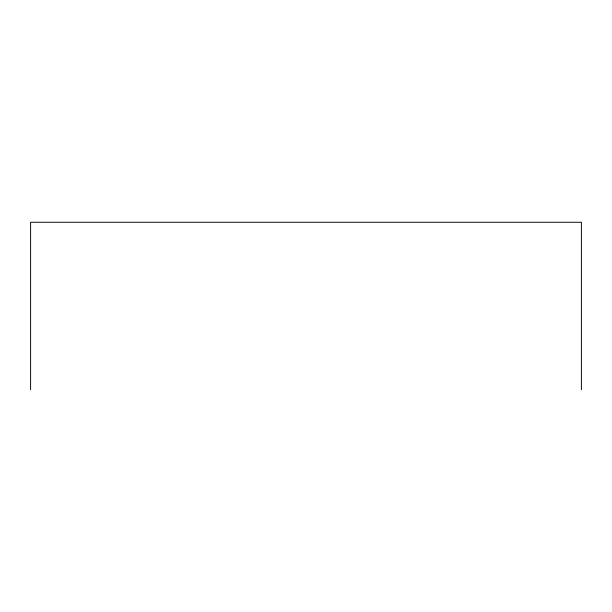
<?xml version="1.0" encoding="UTF-8"?>
<svg xmlns="http://www.w3.org/2000/svg" width="612" height="612" viewBox="0 0 612 612"><rect width="100%" height="100%" fill="white"/><g stroke="black" fill="none" stroke-linecap="round" stroke-linejoin="round"><path stroke-width="0.92" d="M581.4 389.729L581.4 222.271L30.6 222.271L30.6 389.729"/></g></svg>
